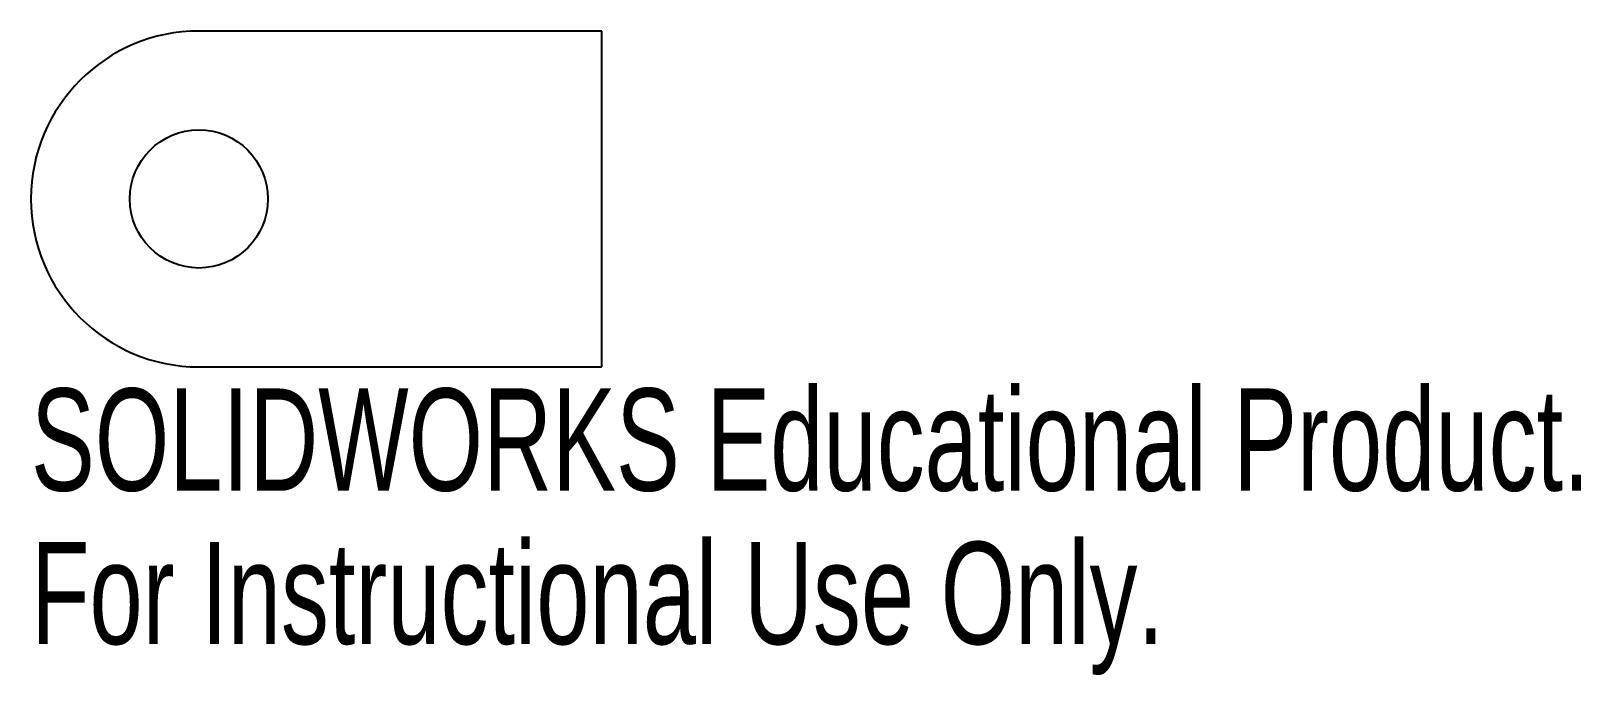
# Model space of a CAD drawing. Header units: inches. Extents: x -0.94 to 1.95, y -0.89 to 0.31.
import ezdxf

# ---------------------------------------------------------------- set-up
doc = ezdxf.new("R2010")
doc.units = ezdxf.units.IN
doc.header["$MEASUREMENT"] = 0
doc.styles.add('SLDTEXTSTYLE0', font='TXT', dxfattribs={"width": 0.7})

msp = doc.modelspace()

# ---------------------------------------------------------------- linework, layer by layer
at = {"color": 7, "linetype": 'Continuous', "lineweight": 25}
for p, q in [((0.125, 0.3125), (-0.625, 0.3125)), ((0.125, -0.3125), (0.125, 0.3125)), ((-0.625, -0.3125), (0.125, -0.3125))]:
    msp.add_line(p, q, dxfattribs=at)
msp.add_circle((-0.625, 0), 0.1285, dxfattribs=at)
msp.add_arc((-0.625, 0), 0.3125, 90, 270, dxfattribs=at)

# ---------------------------------------------------------------- texts
at = {"color": 7, "linetype": 'Continuous', "char_height": 0.1903, "attachment_point": 1, "style": 'SLDTEXTSTYLE0'}
for s, insert in [('SOLIDWORKS Educational Product.', (-0.9375, -0.3526)), ('For Instructional Use Only.', (-0.9375, -0.6381))]:
    msp.add_mtext(s, dxfattribs=dict(at, insert=insert))

doc.saveas('drawing.dxf')
